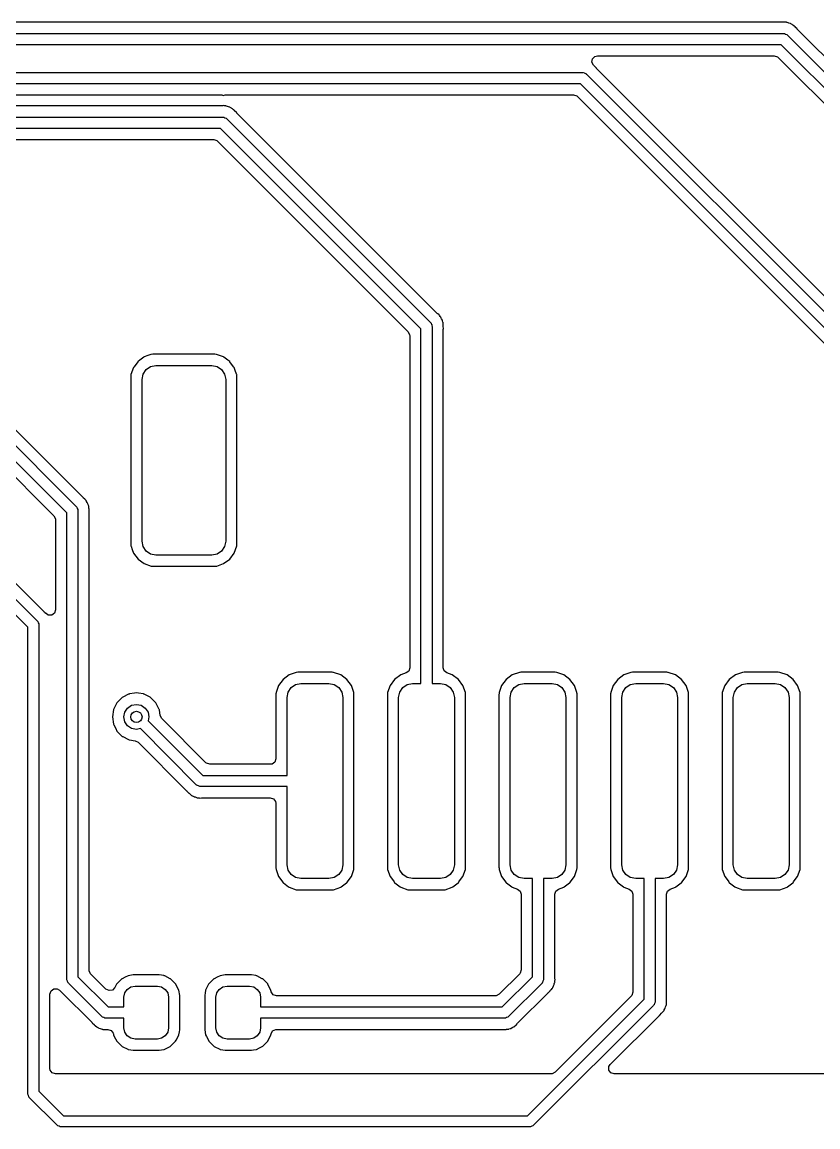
# Model space of a CAD drawing. Extents: x 97 to 313, y -173 to 213.
# Drawn here: x 216.05 to 230.32, y -152.45 to -132.65 of the extents above; entities that cross this region are included whole.
import ezdxf

# ---------------------------------------------------------------- set-up
doc = ezdxf.new("R2010")
doc.units = 0
doc.layers.add('BLACK', color=7, linetype='CONTINUOUS')

msp = doc.modelspace()

# ---------------------------------------------------------------- linework, layer by layer
at = {"layer": 'BLACK', "linetype": 'CONTINUOUS'}
for p, q in [((229.673, -132.649), (193.554, -132.649)), ((229.686, -132.649), (229.673, -132.649)), ((229.715, -132.645), (229.686, -132.649)), ((229.724, -132.647), (229.715, -132.645)), ((229.747, -132.649), (229.724, -132.647)), ((229.724, -132.647), (229.724, -132.647)), ((229.724, -132.647), (229.724, -132.647)), ((229.753, -132.649), (229.747, -132.649)), ((229.759, -132.65), (229.753, -132.649)), ((229.766, -132.653), (229.759, -132.65)), ((229.784, -132.66), (229.766, -132.653)), ((229.766, -132.653), (229.766, -132.653)), ((229.798, -132.664), (229.784, -132.66)), ((229.824, -132.671), (229.798, -132.664)), ((229.831, -132.676), (229.824, -132.671)), ((229.833, -132.677), (229.831, -132.676)), ((229.831, -132.676), (229.831, -132.676)), ((229.853, -132.687), (229.833, -132.677)), ((229.863, -132.692), (229.853, -132.687)), ((229.87, -132.698), (229.863, -132.692)), ((193.5, -132.85), (229.7, -132.85)), ((229.7, -132.85), (229.708, -132.852)), ((229.708, -132.852), (229.716, -132.851)), ((229.716, -132.851), (229.737, -132.862)), ((229.737, -132.862), (229.759, -132.869)), ((229.759, -132.869), (229.764, -132.876)), ((229.764, -132.876), (229.771, -132.879)), ((229.771, -132.879), (233.371, -136.479)), ((229.885, -132.712), (229.87, -132.698)), ((229.889, -132.715), (229.885, -132.712)), ((229.893, -132.718), (229.889, -132.715)), ((229.907, -132.732), (229.893, -132.718)), ((229.909, -132.734), (229.907, -132.732)), ((229.945, -132.768), (229.909, -132.734)), ((229.948, -132.772), (229.945, -132.768)), ((229.95, -132.775), (229.948, -132.772)), ((233.493, -136.318), (229.95, -132.775)), ((229.659, -133.05), (193.541, -133.05)), ((233.2, -136.591), (229.659, -133.05)), ((226.276, -133.305), (226.32, -133.261)), ((226.32, -133.261), (226.364, -133.25)), ((226.364, -133.25), (229.535, -133.25)), ((229.535, -133.25), (229.593, -133.269)), ((229.593, -133.269), (229.605, -133.279)), ((229.605, -133.279), (232.971, -136.645)), ((226.267, -133.365), (226.276, -133.305)), ((226.294, -133.42), (226.267, -133.365)), ((226.307, -133.432), (226.294, -133.42)), ((226.309, -133.434), (226.307, -133.432)), ((226.345, -133.468), (226.309, -133.434)), ((226.348, -133.472), (226.345, -133.468)), ((226.35, -133.475), (226.348, -133.472)), ((231.493, -138.618), (226.35, -133.475)), ((194.4, -133.55), (226.1, -133.55)), ((226.1, -133.55), (226.108, -133.552)), ((226.108, -133.552), (226.116, -133.551)), ((226.116, -133.551), (226.137, -133.562)), ((226.137, -133.562), (226.159, -133.569)), ((226.159, -133.569), (226.164, -133.576)), ((226.164, -133.576), (226.171, -133.579)), ((226.171, -133.579), (231.371, -138.779)), ((226.059, -133.75), (194.441, -133.75)), ((231.2, -138.891), (226.059, -133.75)), ((196.091, -133.951), (219.63, -133.951)), ((219.63, -133.951), (219.654, -133.958)), ((219.654, -133.958), (219.655, -133.958)), ((219.655, -133.958), (219.693, -133.951)), ((219.693, -133.951), (225.935, -133.951)), ((225.935, -133.951), (225.993, -133.969)), ((225.993, -133.969), (226.005, -133.979)), ((226.005, -133.979), (230.971, -138.945)), ((219.623, -134.149), (196.092, -134.149)), ((219.636, -134.149), (219.623, -134.149)), ((219.643, -134.148), (219.636, -134.149)), ((219.661, -134.14), (219.643, -134.148)), ((219.67, -134.146), (219.661, -134.14)), ((219.674, -134.147), (219.67, -134.146)), ((219.697, -134.149), (219.674, -134.147)), ((219.703, -134.149), (219.697, -134.149)), ((219.709, -134.15), (219.703, -134.149)), ((219.716, -134.153), (219.709, -134.15)), ((219.734, -134.16), (219.716, -134.153)), ((219.716, -134.153), (219.716, -134.153)), ((219.748, -134.164), (219.734, -134.16)), ((219.774, -134.171), (219.748, -134.164)), ((219.781, -134.176), (219.774, -134.171)), ((219.783, -134.177), (219.781, -134.176)), ((219.781, -134.176), (219.781, -134.176)), ((219.803, -134.187), (219.783, -134.177)), ((219.813, -134.192), (219.803, -134.187)), ((219.82, -134.198), (219.813, -134.192)), ((219.835, -134.212), (219.82, -134.198)), ((219.839, -134.215), (219.835, -134.212)), ((219.843, -134.218), (219.839, -134.215)), ((219.857, -134.232), (219.843, -134.218)), ((219.859, -134.234), (219.857, -134.232)), ((219.895, -134.268), (219.859, -134.234)), ((219.898, -134.272), (219.895, -134.268)), ((219.9, -134.275), (219.898, -134.272)), ((223.493, -137.868), (219.9, -134.275)), ((195.949, -134.35), (219.65, -134.35)), ((219.65, -134.35), (219.658, -134.352)), ((219.658, -134.352), (219.666, -134.351)), ((219.666, -134.351), (219.687, -134.362)), ((219.687, -134.362), (219.709, -134.369)), ((219.709, -134.369), (219.714, -134.376)), ((219.714, -134.376), (219.721, -134.379)), ((219.721, -134.379), (223.371, -138.029)), ((219.609, -134.55), (195.949, -134.55)), ((223.2, -138.141), (219.609, -134.55)), ((196.092, -134.75), (219.485, -134.75)), ((219.485, -134.75), (219.543, -134.769)), ((219.543, -134.769), (219.555, -134.779)), ((219.555, -134.779), (222.971, -138.195)), ((217.143, -141.168), (211.2, -135.225)), ((211.021, -135.329), (217.021, -141.329)), ((216.85, -141.441), (210.909, -135.5)), ((210.855, -135.729), (216.621, -141.495)), ((223.371, -138.029), (223.374, -138.036)), ((223.374, -138.036), (223.381, -138.041)), ((223.503, -137.877), (223.493, -137.868)), ((223.526, -137.895), (223.503, -137.877)), ((223.531, -137.902), (223.526, -137.895)), ((223.531, -137.903), (223.531, -137.902)), ((223.546, -137.921), (223.531, -137.903)), ((223.55, -137.925), (223.546, -137.921)), ((223.554, -137.93), (223.55, -137.925)), ((223.557, -137.936), (223.554, -137.93)), ((223.565, -137.954), (223.557, -137.936)), ((223.571, -137.967), (223.565, -137.954)), ((223.585, -137.99), (223.571, -137.967)), ((223.587, -138.001), (223.585, -137.99)), ((223.594, -138.022), (223.587, -138.001)), ((223.595, -138.024), (223.594, -138.022)), ((223.598, -138.033), (223.595, -138.024)), ((223.595, -138.024), (223.595, -138.024)), ((223.599, -138.042), (223.598, -138.033)), ((222.971, -138.195), (222.998, -138.25)), ((223.2, -144.5), (223.2, -138.141)), ((223.381, -138.041), (223.388, -138.063)), ((223.388, -138.063), (223.399, -138.084)), ((223.399, -138.084), (223.398, -138.092)), ((223.398, -138.092), (223.4, -138.1)), ((223.4, -138.1), (223.4, -144.5)), ((223.599, -138.062), (223.599, -138.042)), ((223.599, -138.042), (223.599, -138.042)), ((223.6, -138.068), (223.599, -138.062)), ((223.6, -138.072), (223.6, -138.068)), ((223.6, -138.092), (223.6, -138.072)), ((223.601, -138.095), (223.6, -138.092)), ((223.6, -138.154), (223.601, -138.149)), ((223.6, -144.22), (223.6, -138.154)), ((223.602, -138.145), (223.601, -138.095)), ((223.601, -138.149), (223.602, -138.145)), ((222.998, -138.25), (222.999, -138.265)), ((222.999, -138.265), (222.999, -144.22)), ((218.306, -138.623), (218.237, -138.647)), ((218.359, -138.604), (218.306, -138.623)), ((218.365, -138.602), (218.359, -138.604)), ((218.359, -138.604), (218.359, -138.604)), ((218.396, -138.6), (218.365, -138.602)), ((218.95, -138.6), (218.396, -138.6)), ((219.504, -138.6), (218.95, -138.6)), ((219.506, -138.6), (219.504, -138.6)), ((219.529, -138.602), (219.506, -138.6)), ((219.506, -138.6), (219.506, -138.6)), ((219.535, -138.602), (219.529, -138.602)), ((219.529, -138.602), (219.529, -138.602)), ((219.663, -138.647), (219.535, -138.602)), ((218.058, -138.822), (218.047, -138.837)), ((218.123, -138.734), (218.058, -138.822)), ((218.128, -138.728), (218.123, -138.734)), ((218.16, -138.704), (218.128, -138.728)), ((218.231, -138.652), (218.16, -138.704)), ((218.237, -138.647), (218.231, -138.652)), ((218.231, -138.652), (218.231, -138.652)), ((218.273, -138.873), (218.354, -138.819)), ((218.354, -138.819), (218.45, -138.8)), ((218.45, -138.8), (219.45, -138.8)), ((219.45, -138.8), (219.546, -138.819)), ((219.546, -138.819), (219.627, -138.873)), ((219.669, -138.652), (219.663, -138.647)), ((219.74, -138.704), (219.669, -138.652)), ((219.669, -138.652), (219.669, -138.652)), ((219.772, -138.728), (219.74, -138.704)), ((219.777, -138.734), (219.772, -138.728)), ((219.842, -138.822), (219.777, -138.734)), ((219.853, -138.837), (219.842, -138.822)), ((218, -138.994), (217.999, -138.996)), ((217.999, -138.996), (218, -142.004)), ((218.002, -138.971), (218, -138.994)), ((218.047, -138.837), (218.002, -138.965)), ((218.002, -138.965), (218.002, -138.971)), ((218.002, -138.971), (218.002, -138.971)), ((218.2, -139.05), (218.219, -138.954)), ((218.219, -138.954), (218.273, -138.873)), ((219.627, -138.873), (219.681, -138.954)), ((219.681, -138.954), (219.7, -139.05)), ((219.871, -138.889), (219.853, -138.837)), ((219.896, -138.959), (219.871, -138.889)), ((219.898, -138.965), (219.896, -138.959)), ((219.896, -138.959), (219.896, -138.959)), ((219.9, -138.996), (219.898, -138.965)), ((219.9, -142.004), (219.9, -138.996)), ((212.171, -139.229), (216.321, -143.379)), ((216.443, -143.218), (212.35, -139.125)), ((218.2, -141.95), (218.2, -139.05)), ((219.7, -139.05), (219.7, -141.95)), ((216.15, -143.491), (212.059, -139.4)), ((217.153, -141.177), (217.143, -141.168)), ((217.176, -141.195), (217.153, -141.177)), ((217.181, -141.202), (217.176, -141.195)), ((217.181, -141.203), (217.181, -141.202)), ((217.196, -141.221), (217.181, -141.203)), ((217.021, -141.329), (217.024, -141.336)), ((217.024, -141.336), (217.031, -141.341)), ((217.031, -141.341), (217.038, -141.363)), ((217.038, -141.363), (217.049, -141.384)), ((217.049, -141.384), (217.048, -141.392)), ((217.048, -141.392), (217.05, -141.4)), ((217.05, -141.4), (217.05, -149.759)), ((217.2, -141.225), (217.196, -141.221)), ((217.204, -141.23), (217.2, -141.225)), ((217.207, -141.236), (217.204, -141.23)), ((217.215, -141.254), (217.207, -141.236)), ((217.207, -141.236), (217.207, -141.236)), ((217.221, -141.267), (217.215, -141.254)), ((217.235, -141.29), (217.221, -141.267)), ((217.237, -141.299), (217.235, -141.29)), ((217.237, -141.301), (217.237, -141.299)), ((217.237, -141.299), (217.237, -141.299)), ((217.244, -141.322), (217.237, -141.301)), ((217.248, -141.333), (217.244, -141.322)), ((217.249, -141.342), (217.248, -141.333)), ((217.249, -141.362), (217.249, -141.342)), ((217.25, -141.368), (217.249, -141.362)), ((217.25, -141.372), (217.25, -141.368)), ((217.25, -141.392), (217.25, -141.372)), ((217.251, -141.395), (217.25, -141.392)), ((217.252, -141.445), (217.251, -141.395)), ((216.621, -141.495), (216.648, -141.55)), ((216.648, -141.55), (216.649, -141.565)), ((216.649, -141.565), (216.649, -143.181)), ((216.85, -149.8), (216.85, -141.441)), ((217.25, -141.454), (217.251, -141.449)), ((217.25, -149.635), (217.25, -141.454)), ((217.251, -141.449), (217.252, -141.445)), ((218.219, -142.046), (218.2, -141.95)), ((219.7, -141.95), (219.681, -142.046)), ((218, -142.004), (218.002, -142.035)), ((218.002, -142.035), (218.004, -142.041)), ((218.004, -142.041), (218.004, -142.041)), ((218.004, -142.041), (218.024, -142.098)), ((218.024, -142.098), (218.047, -142.163)), ((218.047, -142.163), (218.128, -142.272)), ((218.273, -142.127), (218.219, -142.046)), ((218.354, -142.181), (218.273, -142.127)), ((218.45, -142.2), (218.354, -142.181)), ((219.546, -142.181), (219.45, -142.2)), ((219.627, -142.127), (219.546, -142.181)), ((219.681, -142.046), (219.627, -142.127)), ((219.772, -142.272), (219.853, -142.163)), ((219.853, -142.163), (219.898, -142.035)), ((219.898, -142.029), (219.9, -142.006)), ((219.898, -142.035), (219.898, -142.029)), ((219.9, -142.006), (219.9, -142.004)), ((219.9, -142.006), (219.9, -142.006)), ((218.128, -142.272), (218.237, -142.353)), ((218.237, -142.353), (218.365, -142.398)), ((219.45, -142.2), (218.45, -142.2)), ((219.535, -142.398), (219.541, -142.396)), ((219.541, -142.396), (219.598, -142.376)), ((219.541, -142.396), (219.541, -142.396)), ((219.598, -142.376), (219.663, -142.353)), ((219.663, -142.353), (219.772, -142.272)), ((218.365, -142.398), (218.371, -142.398)), ((218.371, -142.398), (218.371, -142.398)), ((218.371, -142.398), (218.394, -142.4)), ((218.394, -142.4), (218.394, -142.4)), ((218.394, -142.4), (218.396, -142.4)), ((218.396, -142.4), (218.95, -142.4)), ((218.95, -142.4), (219.504, -142.4)), ((219.504, -142.4), (219.535, -142.398)), ((216.649, -143.181), (216.631, -143.24)), ((216.321, -143.379), (216.324, -143.386)), ((216.324, -143.386), (216.331, -143.391)), ((216.453, -143.227), (216.443, -143.218)), ((216.476, -143.245), (216.453, -143.227)), ((216.479, -143.249), (216.476, -143.245)), ((216.52, -143.276), (216.479, -143.249)), ((216.581, -143.276), (216.52, -143.276)), ((216.631, -143.24), (216.581, -143.276)), ((216.15, -151.85), (216.15, -143.491)), ((216.331, -143.391), (216.338, -143.413)), ((216.338, -143.413), (216.349, -143.434)), ((216.349, -143.434), (216.348, -143.442)), ((216.348, -143.442), (216.35, -143.45)), ((216.35, -143.45), (216.35, -151.809)), ((220.837, -144.347), (220.728, -144.428)), ((220.965, -144.302), (220.837, -144.347)), ((220.971, -144.302), (220.965, -144.302)), ((220.994, -144.3), (220.971, -144.302)), ((220.971, -144.302), (220.971, -144.302)), ((220.996, -144.299), (220.994, -144.3)), ((220.994, -144.3), (220.994, -144.3)), ((221.604, -144.299), (220.996, -144.299)), ((221.606, -144.3), (221.604, -144.299)), ((221.629, -144.302), (221.606, -144.3)), ((221.606, -144.3), (221.606, -144.3)), ((221.635, -144.302), (221.629, -144.302)), ((221.629, -144.302), (221.629, -144.302)), ((221.763, -144.347), (221.635, -144.302)), ((221.872, -144.428), (221.763, -144.347)), ((222.837, -144.347), (222.728, -144.428)), ((222.933, -144.313), (222.837, -144.347)), ((222.981, -144.278), (222.933, -144.313)), ((222.999, -144.22), (222.981, -144.278)), ((223.618, -144.276), (223.6, -144.22)), ((223.667, -144.313), (223.618, -144.276)), ((223.763, -144.347), (223.667, -144.313)), ((223.872, -144.428), (223.763, -144.347)), ((224.837, -144.347), (224.728, -144.428)), ((224.965, -144.302), (224.837, -144.347)), ((224.971, -144.302), (224.965, -144.302)), ((224.994, -144.3), (224.971, -144.302)), ((224.971, -144.302), (224.971, -144.302)), ((224.996, -144.299), (224.994, -144.3)), ((224.994, -144.3), (224.994, -144.3)), ((225.604, -144.299), (224.996, -144.299)), ((225.606, -144.3), (225.604, -144.299)), ((225.629, -144.302), (225.606, -144.3)), ((225.606, -144.3), (225.606, -144.3)), ((225.635, -144.302), (225.629, -144.302)), ((225.629, -144.302), (225.629, -144.302)), ((225.763, -144.347), (225.635, -144.302)), ((225.872, -144.428), (225.763, -144.347)), ((226.837, -144.347), (226.728, -144.428)), ((226.965, -144.302), (226.837, -144.347)), ((226.971, -144.302), (226.965, -144.302)), ((226.994, -144.3), (226.971, -144.302)), ((226.971, -144.302), (226.971, -144.302)), ((226.996, -144.299), (226.994, -144.3)), ((226.994, -144.3), (226.994, -144.3)), ((227.604, -144.299), (226.996, -144.299)), ((227.606, -144.3), (227.604, -144.299)), ((227.629, -144.302), (227.606, -144.3)), ((227.606, -144.3), (227.606, -144.3)), ((227.635, -144.302), (227.629, -144.302)), ((227.629, -144.302), (227.629, -144.302)), ((227.763, -144.347), (227.635, -144.302)), ((227.872, -144.428), (227.763, -144.347)), ((228.837, -144.347), (228.728, -144.428)), ((228.965, -144.302), (228.837, -144.347)), ((228.971, -144.302), (228.965, -144.302)), ((228.994, -144.3), (228.971, -144.302)), ((228.971, -144.302), (228.971, -144.302)), ((228.996, -144.299), (228.994, -144.3)), ((228.994, -144.3), (228.994, -144.3)), ((229.604, -144.299), (228.996, -144.299)), ((229.606, -144.3), (229.604, -144.299)), ((229.629, -144.302), (229.606, -144.3)), ((229.606, -144.3), (229.606, -144.3)), ((229.635, -144.302), (229.629, -144.302)), ((229.629, -144.302), (229.629, -144.302)), ((229.763, -144.347), (229.635, -144.302)), ((229.872, -144.428), (229.763, -144.347)), ((220.647, -144.537), (220.602, -144.665)), ((220.728, -144.428), (220.647, -144.537)), ((220.819, -144.654), (220.873, -144.573)), ((220.873, -144.573), (220.954, -144.519)), ((220.954, -144.519), (221.05, -144.5)), ((221.05, -144.5), (221.55, -144.5)), ((221.55, -144.5), (221.646, -144.519)), ((221.646, -144.519), (221.727, -144.573)), ((221.727, -144.573), (221.781, -144.654)), ((221.953, -144.537), (221.872, -144.428)), ((221.998, -144.665), (221.953, -144.537)), ((222.647, -144.537), (222.602, -144.665)), ((222.728, -144.428), (222.647, -144.537)), ((222.819, -144.654), (222.873, -144.573)), ((222.873, -144.573), (222.954, -144.519)), ((222.954, -144.519), (223.05, -144.5)), ((223.05, -144.5), (223.2, -144.5)), ((223.4, -144.5), (223.55, -144.5)), ((223.55, -144.5), (223.646, -144.519)), ((223.646, -144.519), (223.727, -144.573)), ((223.727, -144.573), (223.781, -144.654)), ((223.953, -144.537), (223.872, -144.428)), ((223.998, -144.665), (223.953, -144.537)), ((224.647, -144.537), (224.602, -144.665)), ((224.728, -144.428), (224.647, -144.537)), ((224.819, -144.654), (224.873, -144.573)), ((224.873, -144.573), (224.954, -144.519)), ((224.954, -144.519), (225.05, -144.5)), ((225.05, -144.5), (225.55, -144.5)), ((225.55, -144.5), (225.646, -144.519)), ((225.646, -144.519), (225.727, -144.573)), ((225.727, -144.573), (225.781, -144.654)), ((225.953, -144.537), (225.872, -144.428)), ((225.998, -144.665), (225.953, -144.537)), ((226.647, -144.537), (226.602, -144.665)), ((226.728, -144.428), (226.647, -144.537)), ((226.819, -144.654), (226.873, -144.573)), ((226.873, -144.573), (226.954, -144.519)), ((226.954, -144.519), (227.05, -144.5)), ((227.05, -144.5), (227.55, -144.5)), ((227.55, -144.5), (227.646, -144.519)), ((227.646, -144.519), (227.727, -144.573)), ((227.727, -144.573), (227.781, -144.654)), ((227.953, -144.537), (227.872, -144.428)), ((227.998, -144.665), (227.953, -144.537)), ((228.647, -144.537), (228.602, -144.665)), ((228.728, -144.428), (228.647, -144.537)), ((228.819, -144.654), (228.873, -144.573)), ((228.873, -144.573), (228.954, -144.519)), ((228.954, -144.519), (229.05, -144.5)), ((229.05, -144.5), (229.55, -144.5)), ((229.55, -144.5), (229.646, -144.519)), ((229.646, -144.519), (229.727, -144.573)), ((229.727, -144.573), (229.781, -144.654)), ((229.953, -144.537), (229.872, -144.428)), ((229.998, -144.665), (229.953, -144.537)), ((217.847, -144.751), (217.751, -144.847)), ((217.854, -144.748), (217.847, -144.751)), ((217.96, -144.694), (217.854, -144.748)), ((217.854, -144.748), (217.854, -144.748)), ((217.967, -144.69), (217.96, -144.694)), ((217.96, -144.694), (217.96, -144.694)), ((217.975, -144.689), (217.967, -144.69)), ((218.063, -144.675), (217.975, -144.689)), ((217.975, -144.689), (217.975, -144.689)), ((218.1, -144.669), (218.063, -144.675)), ((218.137, -144.675), (218.1, -144.669)), ((218.225, -144.689), (218.137, -144.675)), ((218.233, -144.69), (218.225, -144.689)), ((218.225, -144.689), (218.225, -144.689)), ((218.24, -144.694), (218.233, -144.69)), ((218.346, -144.748), (218.24, -144.694)), ((218.24, -144.694), (218.24, -144.694)), ((218.353, -144.751), (218.346, -144.748)), ((218.346, -144.748), (218.346, -144.748)), ((218.449, -144.847), (218.353, -144.751)), ((220.6, -144.689), (220.599, -144.696)), ((220.599, -144.696), (220.599, -145.85)), ((220.602, -144.671), (220.6, -144.689)), ((220.602, -144.665), (220.602, -144.671)), ((220.602, -144.671), (220.602, -144.671)), ((220.8, -144.75), (220.819, -144.654)), ((220.8, -146.15), (220.8, -144.75)), ((221.781, -144.654), (221.8, -144.75)), ((221.8, -144.75), (221.8, -147.75)), ((221.998, -144.671), (221.998, -144.665)), ((222, -144.689), (221.998, -144.671)), ((221.998, -144.671), (221.998, -144.671)), ((222, -144.696), (222, -144.689)), ((222, -147.804), (222, -144.696)), ((222.6, -144.689), (222.599, -144.696)), ((222.599, -144.696), (222.599, -147.804)), ((222.602, -144.671), (222.6, -144.689)), ((222.602, -144.665), (222.602, -144.671)), ((222.602, -144.671), (222.602, -144.671)), ((222.8, -144.75), (222.819, -144.654)), ((222.8, -147.75), (222.8, -144.75)), ((223.781, -144.654), (223.8, -144.75)), ((223.8, -144.75), (223.8, -147.75)), ((223.998, -144.671), (223.998, -144.665)), ((224, -144.689), (223.998, -144.671)), ((223.998, -144.671), (223.998, -144.671)), ((224, -144.696), (224, -144.689)), ((224, -147.804), (224, -144.696)), ((224.6, -144.689), (224.599, -144.696)), ((224.599, -144.696), (224.599, -147.804)), ((224.602, -144.671), (224.6, -144.689)), ((224.602, -144.665), (224.602, -144.671)), ((224.602, -144.671), (224.602, -144.671)), ((224.8, -144.75), (224.819, -144.654)), ((224.8, -147.75), (224.8, -144.75)), ((225.781, -144.654), (225.8, -144.75)), ((225.8, -144.75), (225.8, -147.75)), ((225.998, -144.671), (225.998, -144.665)), ((226, -144.689), (225.998, -144.671)), ((225.998, -144.671), (225.998, -144.671)), ((226, -144.696), (226, -144.689)), ((226, -147.804), (226, -144.696)), ((226.6, -144.689), (226.599, -144.696)), ((226.599, -144.696), (226.599, -147.804)), ((226.602, -144.671), (226.6, -144.689)), ((226.602, -144.665), (226.602, -144.671)), ((226.602, -144.671), (226.602, -144.671)), ((226.8, -144.75), (226.819, -144.654)), ((226.8, -147.75), (226.8, -144.75)), ((227.781, -144.654), (227.8, -144.75)), ((227.8, -144.75), (227.8, -147.75)), ((227.998, -144.671), (227.998, -144.665)), ((228, -144.689), (227.998, -144.671)), ((227.998, -144.671), (227.998, -144.671)), ((228, -144.696), (228, -144.689)), ((228, -147.804), (228, -144.696)), ((228.6, -144.689), (228.599, -144.696)), ((228.599, -144.696), (228.599, -147.804)), ((228.602, -144.671), (228.6, -144.689)), ((228.602, -144.665), (228.602, -144.671)), ((228.602, -144.671), (228.602, -144.671)), ((228.8, -144.75), (228.819, -144.654)), ((228.8, -147.75), (228.8, -144.75)), ((229.781, -144.654), (229.8, -144.75)), ((229.8, -144.75), (229.8, -147.75)), ((229.998, -144.671), (229.998, -144.665)), ((230, -144.689), (229.998, -144.671)), ((229.998, -144.671), (229.998, -144.671)), ((230, -144.696), (230, -144.689)), ((230, -147.804), (230, -144.696)), ((217.69, -144.967), (217.669, -145.1)), ((217.751, -144.847), (217.69, -144.967)), ((217.892, -145.014), (217.941, -144.941)), ((217.941, -144.941), (218.014, -144.892)), ((218.014, -144.892), (218.1, -144.875)), ((218.1, -144.875), (218.186, -144.892)), ((218.186, -144.892), (218.259, -144.941)), ((218.259, -144.941), (218.308, -145.014)), ((218.51, -144.967), (218.449, -144.847)), ((218.511, -144.975), (218.51, -144.967)), ((217.669, -145.1), (217.69, -145.233)), ((217.875, -145.1), (217.892, -145.014)), ((217.892, -145.186), (217.875, -145.1)), ((218.308, -145.014), (218.325, -145.1)), ((218.325, -145.1), (218.311, -145.17)), ((218.311, -145.17), (219.291, -146.15)), ((218.527, -145.075), (218.511, -144.975)), ((218.511, -144.975), (218.511, -144.975)), ((218.555, -145.13), (218.527, -145.075)), ((219.345, -145.921), (218.555, -145.13)), ((217.69, -145.233), (217.694, -145.24)), ((217.694, -145.24), (217.694, -145.24)), ((217.694, -145.24), (217.728, -145.307)), ((217.728, -145.307), (217.751, -145.353)), ((217.751, -145.353), (217.847, -145.449)), ((217.941, -145.259), (217.892, -145.186)), ((218.014, -145.308), (217.941, -145.259)), ((218.1, -145.325), (218.014, -145.308)), ((218.17, -145.311), (218.1, -145.325)), ((219.179, -146.321), (218.17, -145.311)), ((217.847, -145.449), (217.854, -145.452)), ((217.854, -145.452), (217.854, -145.452)), ((217.854, -145.452), (217.96, -145.506)), ((217.96, -145.506), (217.967, -145.51)), ((217.967, -145.51), (217.975, -145.511)), ((217.975, -145.511), (217.975, -145.511)), ((217.975, -145.511), (218.075, -145.527)), ((218.075, -145.527), (218.13, -145.555)), ((218.13, -145.555), (219, -146.425)), ((219.357, -145.931), (219.345, -145.921)), ((219.415, -145.95), (219.357, -145.931)), ((220.5, -145.95), (219.415, -145.95)), ((220.531, -145.945), (220.5, -145.95)), ((220.581, -145.909), (220.531, -145.945)), ((220.599, -145.85), (220.581, -145.909)), ((219.291, -146.15), (220.8, -146.15)), ((219.186, -146.324), (219.179, -146.321)), ((219.191, -146.331), (219.186, -146.324)), ((219.213, -146.338), (219.191, -146.331)), ((219.234, -146.349), (219.213, -146.338)), ((219.242, -146.348), (219.234, -146.349)), ((219.25, -146.35), (219.242, -146.348)), ((220.8, -146.35), (219.25, -146.35)), ((220.8, -147.75), (220.8, -146.35)), ((219, -146.425), (219.002, -146.428)), ((219.002, -146.428), (219.005, -146.432)), ((219.005, -146.432), (219.011, -146.438)), ((219.011, -146.438), (219.041, -146.466)), ((219.041, -146.466), (219.043, -146.468)), ((219.043, -146.468), (219.057, -146.482)), ((219.057, -146.482), (219.061, -146.485)), ((219.061, -146.485), (219.065, -146.488)), ((219.065, -146.488), (219.087, -146.508)), ((219.087, -146.508), (219.095, -146.512)), ((219.095, -146.512), (219.095, -146.512)), ((219.095, -146.512), (219.097, -146.513)), ((219.097, -146.513), (219.117, -146.523)), ((219.117, -146.523), (219.119, -146.524)), ((219.119, -146.524), (219.119, -146.524)), ((219.119, -146.524), (219.126, -146.529)), ((219.126, -146.529), (219.135, -146.532)), ((219.135, -146.532), (219.135, -146.532)), ((219.135, -146.532), (219.152, -146.536)), ((219.152, -146.536), (219.166, -146.54)), ((219.166, -146.54), (219.191, -146.55)), ((219.191, -146.55), (219.197, -146.55)), ((219.197, -146.55), (219.203, -146.55)), ((219.203, -146.55), (219.226, -146.553)), ((219.226, -146.553), (219.235, -146.555)), ((219.235, -146.555), (219.264, -146.551)), ((219.264, -146.551), (219.277, -146.55)), ((219.277, -146.55), (220.5, -146.55)), ((220.5, -146.55), (220.559, -146.569)), ((220.559, -146.569), (220.595, -146.619)), ((220.595, -146.619), (220.599, -146.649)), ((220.599, -146.649), (220.599, -147.804)), ((220.599, -147.804), (220.6, -147.806)), ((220.6, -147.806), (220.6, -147.806)), ((220.6, -147.806), (220.6, -147.808)), ((220.6, -147.808), (220.602, -147.835)), ((220.602, -147.835), (220.647, -147.963)), ((220.819, -147.846), (220.8, -147.75)), ((220.873, -147.927), (220.819, -147.846)), ((220.954, -147.981), (220.873, -147.927)), ((221.727, -147.927), (221.646, -147.981)), ((221.781, -147.846), (221.727, -147.927)), ((221.8, -147.75), (221.781, -147.846)), ((221.953, -147.963), (221.998, -147.835)), ((221.998, -147.835), (222, -147.808)), ((222, -147.806), (222, -147.804)), ((222, -147.808), (222, -147.806)), ((222, -147.806), (222, -147.806)), ((222.599, -147.804), (222.6, -147.806)), ((222.6, -147.806), (222.6, -147.806)), ((222.6, -147.806), (222.6, -147.808)), ((222.6, -147.808), (222.602, -147.835)), ((222.602, -147.835), (222.647, -147.963)), ((222.819, -147.846), (222.8, -147.75)), ((222.873, -147.927), (222.819, -147.846)), ((222.954, -147.981), (222.873, -147.927)), ((223.727, -147.927), (223.646, -147.981)), ((223.781, -147.846), (223.727, -147.927)), ((223.8, -147.75), (223.781, -147.846)), ((223.953, -147.963), (223.998, -147.835)), ((223.998, -147.835), (224, -147.808)), ((224, -147.806), (224, -147.804)), ((224, -147.808), (224, -147.806)), ((224, -147.806), (224, -147.806)), ((224.599, -147.804), (224.6, -147.806)), ((224.6, -147.806), (224.6, -147.806)), ((224.6, -147.806), (224.6, -147.808)), ((224.6, -147.808), (224.602, -147.835)), ((224.602, -147.835), (224.647, -147.963)), ((224.819, -147.846), (224.8, -147.75)), ((224.873, -147.927), (224.819, -147.846)), ((224.954, -147.981), (224.873, -147.927)), ((225.727, -147.927), (225.646, -147.981)), ((225.781, -147.846), (225.727, -147.927)), ((225.8, -147.75), (225.781, -147.846)), ((225.953, -147.963), (225.998, -147.835)), ((225.998, -147.835), (226, -147.808)), ((226, -147.806), (226, -147.804)), ((226, -147.808), (226, -147.806)), ((226, -147.806), (226, -147.806)), ((226.599, -147.804), (226.6, -147.806)), ((226.6, -147.806), (226.6, -147.806)), ((226.6, -147.806), (226.6, -147.808)), ((226.6, -147.808), (226.602, -147.835)), ((226.602, -147.835), (226.647, -147.963)), ((226.819, -147.846), (226.8, -147.75)), ((226.873, -147.927), (226.819, -147.846)), ((226.954, -147.981), (226.873, -147.927)), ((227.727, -147.927), (227.646, -147.981)), ((227.781, -147.846), (227.727, -147.927)), ((227.8, -147.75), (227.781, -147.846)), ((227.953, -147.963), (227.998, -147.835)), ((227.998, -147.835), (228, -147.808)), ((228, -147.806), (228, -147.804)), ((228, -147.808), (228, -147.806)), ((228, -147.806), (228, -147.806)), ((228.599, -147.804), (228.6, -147.806)), ((228.6, -147.806), (228.6, -147.808)), ((228.6, -147.806), (228.6, -147.806)), ((228.6, -147.808), (228.602, -147.835)), ((228.602, -147.835), (228.647, -147.963)), ((228.819, -147.846), (228.8, -147.75)), ((228.873, -147.927), (228.819, -147.846)), ((228.954, -147.981), (228.873, -147.927)), ((229.727, -147.927), (229.646, -147.981)), ((229.781, -147.846), (229.727, -147.927)), ((229.8, -147.75), (229.781, -147.846)), ((229.953, -147.963), (229.998, -147.835)), ((229.998, -147.835), (230, -147.808)), ((230, -147.806), (230, -147.804)), ((230, -147.808), (230, -147.806)), ((230, -147.806), (230, -147.806)), ((220.647, -147.963), (220.652, -147.969)), ((220.652, -147.969), (220.652, -147.969)), ((220.652, -147.969), (220.718, -148.058)), ((220.718, -148.058), (220.728, -148.072)), ((220.728, -148.072), (220.734, -148.077)), ((220.734, -148.077), (220.829, -148.147)), ((221.05, -148), (220.954, -147.981)), ((221.55, -148), (221.05, -148)), ((221.646, -147.981), (221.55, -148)), ((221.771, -148.147), (221.866, -148.077)), ((221.866, -148.077), (221.872, -148.072)), ((221.872, -148.072), (221.882, -148.058)), ((221.882, -148.058), (221.948, -147.969)), ((221.948, -147.969), (221.953, -147.963)), ((221.948, -147.969), (221.948, -147.969)), ((222.647, -147.963), (222.652, -147.969)), ((222.652, -147.969), (222.652, -147.969)), ((222.652, -147.969), (222.718, -148.058)), ((222.718, -148.058), (222.728, -148.072)), ((222.728, -148.072), (222.734, -148.077)), ((222.734, -148.077), (222.829, -148.147)), ((223.05, -148), (222.954, -147.981)), ((223.55, -148), (223.05, -148)), ((223.646, -147.981), (223.55, -148)), ((223.771, -148.147), (223.866, -148.077)), ((223.866, -148.077), (223.872, -148.072)), ((223.872, -148.072), (223.882, -148.058)), ((223.882, -148.058), (223.948, -147.969)), ((223.948, -147.969), (223.953, -147.963)), ((223.948, -147.969), (223.948, -147.969)), ((224.647, -147.963), (224.652, -147.969)), ((224.652, -147.969), (224.652, -147.969)), ((224.652, -147.969), (224.718, -148.058)), ((224.718, -148.058), (224.728, -148.072)), ((224.728, -148.072), (224.734, -148.077)), ((224.734, -148.077), (224.829, -148.147)), ((225.05, -148), (224.954, -147.981)), ((225.2, -148), (225.05, -148)), ((225.2, -149.759), (225.2, -148)), ((225.55, -148), (225.4, -148)), ((225.4, -148), (225.4, -149.8)), ((225.646, -147.981), (225.55, -148)), ((225.771, -148.147), (225.866, -148.077)), ((225.866, -148.077), (225.872, -148.072)), ((225.872, -148.072), (225.882, -148.058)), ((225.882, -148.058), (225.948, -147.969)), ((225.948, -147.969), (225.953, -147.963)), ((225.948, -147.969), (225.948, -147.969)), ((226.647, -147.963), (226.652, -147.969)), ((226.652, -147.969), (226.652, -147.969)), ((226.652, -147.969), (226.718, -148.058)), ((226.718, -148.058), (226.728, -148.072)), ((226.728, -148.072), (226.734, -148.077)), ((226.734, -148.077), (226.829, -148.147)), ((227.05, -148), (226.954, -147.981)), ((227.2, -148), (227.05, -148)), ((227.2, -150.159), (227.2, -148)), ((227.55, -148), (227.4, -148)), ((227.4, -148), (227.4, -150.2)), ((227.646, -147.981), (227.55, -148)), ((227.771, -148.147), (227.866, -148.077)), ((227.866, -148.077), (227.872, -148.072)), ((227.872, -148.072), (227.882, -148.058)), ((227.882, -148.058), (227.948, -147.969)), ((227.948, -147.969), (227.953, -147.963)), ((227.948, -147.969), (227.948, -147.969)), ((228.647, -147.963), (228.652, -147.969)), ((228.652, -147.969), (228.652, -147.969)), ((228.652, -147.969), (228.718, -148.058)), ((228.718, -148.058), (228.728, -148.072)), ((228.728, -148.072), (228.734, -148.077)), ((228.734, -148.077), (228.829, -148.147)), ((229.05, -148), (228.954, -147.981)), ((229.55, -148), (229.05, -148)), ((229.646, -147.981), (229.55, -148)), ((229.771, -148.147), (229.866, -148.077)), ((229.866, -148.077), (229.872, -148.072)), ((229.872, -148.072), (229.882, -148.058)), ((229.882, -148.058), (229.948, -147.969)), ((229.948, -147.969), (229.953, -147.963)), ((229.948, -147.969), (229.948, -147.969)), ((220.829, -148.147), (220.837, -148.153)), ((220.837, -148.153), (220.965, -148.198)), ((220.965, -148.198), (220.971, -148.198)), ((220.971, -148.198), (220.971, -148.198)), ((220.971, -148.198), (220.994, -148.2)), ((220.994, -148.2), (220.994, -148.2)), ((220.994, -148.2), (220.996, -148.201)), ((220.996, -148.201), (221.604, -148.201)), ((221.604, -148.201), (221.606, -148.2)), ((221.606, -148.2), (221.629, -148.198)), ((221.606, -148.2), (221.606, -148.2)), ((221.629, -148.198), (221.629, -148.198)), ((221.629, -148.198), (221.635, -148.198)), ((221.635, -148.198), (221.763, -148.153)), ((221.763, -148.153), (221.771, -148.147)), ((222.829, -148.147), (222.837, -148.153)), ((222.837, -148.153), (222.965, -148.198)), ((222.965, -148.198), (222.971, -148.198)), ((222.971, -148.198), (222.971, -148.198)), ((222.971, -148.198), (222.994, -148.2)), ((222.994, -148.2), (222.994, -148.2)), ((222.994, -148.2), (222.996, -148.201)), ((222.996, -148.201), (223.604, -148.201)), ((223.604, -148.201), (223.606, -148.2)), ((223.606, -148.2), (223.629, -148.198)), ((223.606, -148.2), (223.606, -148.2)), ((223.629, -148.198), (223.629, -148.198)), ((223.629, -148.198), (223.635, -148.198)), ((223.635, -148.198), (223.763, -148.153)), ((223.763, -148.153), (223.771, -148.147)), ((224.829, -148.147), (224.837, -148.153)), ((224.837, -148.153), (224.933, -148.187)), ((224.933, -148.187), (224.982, -148.224)), ((224.982, -148.224), (224.999, -148.28)), ((224.999, -148.28), (224.999, -149.635)), ((225.6, -148.28), (225.619, -148.222)), ((225.6, -149.773), (225.6, -148.28)), ((225.619, -148.222), (225.667, -148.187)), ((225.667, -148.187), (225.763, -148.153)), ((225.763, -148.153), (225.771, -148.147)), ((226.829, -148.147), (226.837, -148.153)), ((226.837, -148.153), (226.933, -148.187)), ((226.933, -148.187), (226.982, -148.224)), ((226.982, -148.224), (226.999, -148.28)), ((226.999, -148.28), (226.999, -150.035)), ((227.6, -148.28), (227.619, -148.222)), ((227.6, -150.173), (227.6, -148.28)), ((227.619, -148.222), (227.667, -148.187)), ((227.667, -148.187), (227.763, -148.153)), ((227.763, -148.153), (227.771, -148.147)), ((228.829, -148.147), (228.837, -148.153)), ((228.837, -148.153), (228.965, -148.198)), ((228.965, -148.198), (228.971, -148.198)), ((228.971, -148.198), (228.971, -148.198)), ((228.971, -148.198), (228.994, -148.2)), ((228.994, -148.2), (228.994, -148.2)), ((228.994, -148.2), (228.996, -148.201)), ((228.996, -148.201), (229.604, -148.201)), ((229.604, -148.201), (229.606, -148.2)), ((229.606, -148.2), (229.629, -148.198)), ((229.606, -148.2), (229.606, -148.2)), ((229.629, -148.198), (229.629, -148.198)), ((229.629, -148.198), (229.635, -148.198)), ((229.635, -148.198), (229.763, -148.153)), ((229.763, -148.153), (229.771, -148.147)), ((217.252, -149.65), (217.25, -149.635)), ((217.279, -149.705), (217.252, -149.65)), ((217.554, -149.979), (217.279, -149.705)), ((218.04, -149.725), (218.012, -149.729)), ((218.043, -149.725), (218.04, -149.725)), ((218.04, -149.725), (218.04, -149.725)), ((218.275, -149.725), (218.043, -149.725)), ((218.507, -149.725), (218.275, -149.725)), ((218.51, -149.725), (218.507, -149.725)), ((218.593, -149.738), (218.51, -149.725)), ((218.51, -149.725), (218.51, -149.725)), ((219.69, -149.725), (219.662, -149.729)), ((219.693, -149.725), (219.69, -149.725)), ((219.69, -149.725), (219.69, -149.725)), ((219.925, -149.725), (219.693, -149.725)), ((220.157, -149.725), (219.925, -149.725)), ((220.16, -149.725), (220.157, -149.725)), ((220.243, -149.738), (220.16, -149.725)), ((220.16, -149.725), (220.16, -149.725)), ((224.971, -149.705), (224.605, -150.071)), ((224.981, -149.693), (224.971, -149.705)), ((224.999, -149.635), (224.981, -149.693)), ((216.852, -149.808), (216.85, -149.8)), ((216.851, -149.816), (216.852, -149.808)), ((216.862, -149.837), (216.851, -149.816)), ((216.869, -149.859), (216.862, -149.837)), ((216.876, -149.864), (216.869, -149.859)), ((216.879, -149.871), (216.876, -149.864)), ((217.479, -150.471), (216.879, -149.871)), ((217.05, -149.759), (217.591, -150.3)), ((217.733, -149.913), (217.713, -149.954)), ((217.743, -149.894), (217.733, -149.913)), ((217.747, -149.887), (217.743, -149.894)), ((217.743, -149.894), (217.743, -149.894)), ((217.837, -149.797), (217.747, -149.887)), ((217.844, -149.793), (217.837, -149.797)), ((217.899, -149.765), (217.844, -149.793)), ((217.844, -149.793), (217.844, -149.793)), ((217.95, -149.739), (217.899, -149.765)), ((218.012, -149.729), (217.95, -149.739)), ((218.6, -149.739), (218.593, -149.738)), ((218.593, -149.738), (218.593, -149.738)), ((218.607, -149.743), (218.6, -149.739)), ((218.706, -149.793), (218.607, -149.743)), ((218.607, -149.743), (218.607, -149.743)), ((218.713, -149.797), (218.706, -149.793)), ((218.706, -149.793), (218.706, -149.793)), ((218.803, -149.887), (218.713, -149.797)), ((218.807, -149.894), (218.803, -149.887)), ((218.826, -149.931), (218.807, -149.894)), ((218.807, -149.894), (218.807, -149.894)), ((219.393, -149.894), (219.352, -149.975)), ((219.397, -149.887), (219.393, -149.894)), ((219.393, -149.894), (219.393, -149.894)), ((219.487, -149.797), (219.397, -149.887)), ((219.494, -149.793), (219.487, -149.797)), ((219.549, -149.765), (219.494, -149.793)), ((219.494, -149.793), (219.494, -149.793)), ((219.6, -149.739), (219.549, -149.765)), ((219.662, -149.729), (219.6, -149.739)), ((220.25, -149.739), (220.243, -149.738)), ((220.243, -149.738), (220.243, -149.738)), ((220.257, -149.743), (220.25, -149.739)), ((220.356, -149.793), (220.257, -149.743)), ((220.257, -149.743), (220.257, -149.743)), ((220.363, -149.797), (220.356, -149.793)), ((220.356, -149.793), (220.356, -149.793)), ((220.453, -149.887), (220.363, -149.797)), ((220.457, -149.894), (220.453, -149.887)), ((220.476, -149.931), (220.457, -149.894)), ((220.457, -149.894), (220.457, -149.894)), ((224.659, -150.3), (225.2, -149.759)), ((225.371, -149.871), (224.771, -150.471)), ((225.374, -149.864), (225.371, -149.871)), ((225.381, -149.859), (225.374, -149.864)), ((225.388, -149.837), (225.381, -149.859)), ((225.399, -149.816), (225.388, -149.837)), ((225.4, -149.8), (225.398, -149.808)), ((225.398, -149.808), (225.399, -149.816)), ((225.579, -149.924), (225.586, -149.898)), ((225.586, -149.898), (225.59, -149.884)), ((225.59, -149.884), (225.597, -149.866)), ((225.597, -149.866), (225.6, -149.859)), ((225.597, -149.866), (225.597, -149.866)), ((225.601, -149.786), (225.6, -149.773)), ((225.6, -149.847), (225.603, -149.824)), ((225.6, -149.853), (225.6, -149.847)), ((225.6, -149.859), (225.6, -149.853)), ((225.605, -149.815), (225.601, -149.786)), ((225.603, -149.824), (225.605, -149.815)), ((225.603, -149.824), (225.603, -149.824)), ((225.603, -149.824), (225.603, -149.824)), ((216.55, -150.069), (216.569, -150.01)), ((216.55, -151.401), (216.55, -150.069)), ((216.569, -150.01), (216.619, -149.974)), ((216.619, -149.974), (216.68, -149.974)), ((216.68, -149.974), (216.721, -150.001)), ((216.721, -150.001), (216.724, -150.005)), ((216.724, -150.005), (216.747, -150.023)), ((216.747, -150.023), (216.757, -150.032)), ((216.757, -150.032), (217.3, -150.575)), ((217.609, -150.007), (217.554, -149.979)), ((217.669, -149.998), (217.609, -150.007)), ((217.713, -149.954), (217.669, -149.998)), ((217.875, -150.125), (217.89, -150.048)), ((217.89, -150.048), (217.934, -149.984)), ((217.934, -149.984), (217.998, -149.94)), ((217.998, -149.94), (218.075, -149.925)), ((218.075, -149.925), (218.475, -149.925)), ((218.475, -149.925), (218.552, -149.94)), ((218.552, -149.94), (218.616, -149.984)), ((218.616, -149.984), (218.66, -150.048)), ((218.66, -150.048), (218.675, -150.125)), ((218.861, -150), (218.826, -149.931)), ((218.875, -150.093), (218.861, -150)), ((218.875, -150.707), (218.875, -150.093)), ((218.875, -150.093), (218.875, -150.093)), ((219.332, -150.045), (219.325, -150.093)), ((219.325, -150.093), (219.325, -150.707)), ((219.338, -150.007), (219.332, -150.045)), ((219.339, -150), (219.338, -150.007)), ((219.338, -150.007), (219.338, -150.007)), ((219.352, -149.975), (219.339, -150)), ((219.525, -150.125), (219.54, -150.048)), ((219.54, -150.048), (219.584, -149.984)), ((219.584, -149.984), (219.648, -149.94)), ((219.648, -149.94), (219.725, -149.925)), ((219.725, -149.925), (220.125, -149.925)), ((220.125, -149.925), (220.202, -149.94)), ((220.202, -149.94), (220.266, -149.984)), ((220.266, -149.984), (220.31, -150.048)), ((220.31, -150.048), (220.325, -150.125)), ((220.511, -150), (220.476, -149.931)), ((220.512, -150.011), (220.511, -150)), ((220.513, -150.016), (220.512, -150.011)), ((220.517, -150.031), (220.513, -150.016)), ((220.553, -150.081), (220.517, -150.031)), ((220.611, -150.1), (220.553, -150.081)), ((224.535, -150.1), (220.611, -150.1)), ((224.55, -150.098), (224.535, -150.1)), ((224.605, -150.071), (224.55, -150.098)), ((224.932, -150.593), (225.475, -150.05)), ((225.475, -150.05), (225.478, -150.048)), ((225.478, -150.048), (225.482, -150.045)), ((225.482, -150.045), (225.516, -150.009)), ((225.516, -150.009), (225.518, -150.007)), ((225.518, -150.007), (225.532, -149.993)), ((225.532, -149.993), (225.535, -149.989)), ((225.535, -149.989), (225.538, -149.985)), ((225.538, -149.985), (225.552, -149.97)), ((225.552, -149.97), (225.558, -149.963)), ((225.558, -149.963), (225.563, -149.953)), ((225.563, -149.953), (225.573, -149.933)), ((225.573, -149.933), (225.574, -149.931)), ((225.574, -149.931), (225.579, -149.924)), ((225.574, -149.931), (225.574, -149.931)), ((226.971, -150.105), (225.604, -151.471)), ((226.981, -150.093), (226.971, -150.105)), ((226.999, -150.035), (226.981, -150.093)), ((217.591, -150.3), (217.875, -150.3)), ((217.875, -150.3), (217.875, -150.125)), ((218.675, -150.125), (218.675, -150.675)), ((219.525, -150.675), (219.525, -150.125)), ((220.325, -150.125), (220.325, -150.3)), ((220.325, -150.3), (224.659, -150.3)), ((225.109, -152.25), (227.2, -150.159)), ((227.371, -150.271), (225.221, -152.421)), ((227.374, -150.264), (227.371, -150.271)), ((227.381, -150.259), (227.374, -150.264)), ((227.388, -150.237), (227.381, -150.259)), ((227.399, -150.216), (227.388, -150.237)), ((227.4, -150.2), (227.398, -150.208)), ((227.398, -150.208), (227.399, -150.216)), ((227.579, -150.324), (227.586, -150.298)), ((227.586, -150.298), (227.59, -150.284)), ((227.59, -150.284), (227.597, -150.266)), ((227.597, -150.266), (227.6, -150.259)), ((227.597, -150.266), (227.597, -150.266)), ((227.601, -150.186), (227.6, -150.173)), ((227.6, -150.247), (227.603, -150.224)), ((227.6, -150.253), (227.6, -150.247)), ((227.6, -150.259), (227.6, -150.253)), ((227.605, -150.215), (227.601, -150.186)), ((227.603, -150.224), (227.605, -150.215)), ((227.603, -150.224), (227.603, -150.224)), ((227.603, -150.224), (227.603, -150.224)), ((217.486, -150.474), (217.479, -150.471)), ((217.491, -150.481), (217.486, -150.474)), ((217.513, -150.488), (217.491, -150.481)), ((217.534, -150.499), (217.513, -150.488)), ((217.542, -150.498), (217.534, -150.499)), ((217.55, -150.5), (217.542, -150.498)), ((217.875, -150.5), (217.55, -150.5)), ((217.875, -150.675), (217.875, -150.5)), ((224.7, -150.5), (220.325, -150.5)), ((220.325, -150.5), (220.325, -150.675)), ((224.708, -150.498), (224.7, -150.5)), ((224.716, -150.499), (224.708, -150.498)), ((224.737, -150.488), (224.716, -150.499)), ((224.759, -150.481), (224.737, -150.488)), ((224.764, -150.474), (224.759, -150.481)), ((224.771, -150.471), (224.764, -150.474)), ((226.594, -151.331), (227.475, -150.45)), ((227.475, -150.45), (227.478, -150.448)), ((227.478, -150.448), (227.482, -150.445)), ((227.482, -150.445), (227.516, -150.409)), ((227.516, -150.409), (227.518, -150.407)), ((227.518, -150.407), (227.532, -150.393)), ((227.532, -150.393), (227.535, -150.389)), ((227.535, -150.389), (227.538, -150.385)), ((227.538, -150.385), (227.552, -150.37)), ((227.552, -150.37), (227.558, -150.363)), ((227.558, -150.363), (227.563, -150.353)), ((227.563, -150.353), (227.573, -150.333)), ((227.573, -150.333), (227.574, -150.331)), ((227.574, -150.331), (227.579, -150.324)), ((227.574, -150.331), (227.574, -150.331)), ((217.3, -150.575), (217.302, -150.578)), ((217.302, -150.578), (217.305, -150.582)), ((217.305, -150.582), (217.311, -150.588)), ((217.311, -150.588), (217.341, -150.616)), ((217.341, -150.616), (217.343, -150.618)), ((217.343, -150.618), (217.357, -150.632)), ((217.357, -150.632), (217.361, -150.635)), ((217.361, -150.635), (217.365, -150.638)), ((217.365, -150.638), (217.387, -150.658)), ((217.387, -150.658), (217.395, -150.662)), ((217.395, -150.662), (217.395, -150.662)), ((217.395, -150.662), (217.397, -150.663)), ((217.397, -150.663), (217.417, -150.673)), ((217.417, -150.673), (217.419, -150.674)), ((217.419, -150.674), (217.419, -150.674)), ((217.419, -150.674), (217.426, -150.679)), ((217.426, -150.679), (217.452, -150.686)), ((217.452, -150.686), (217.466, -150.69)), ((217.466, -150.69), (217.484, -150.697)), ((217.484, -150.697), (217.484, -150.697)), ((217.484, -150.697), (217.491, -150.7)), ((217.491, -150.7), (217.497, -150.701)), ((217.497, -150.701), (217.503, -150.701)), ((217.503, -150.701), (217.526, -150.703)), ((217.526, -150.703), (217.526, -150.703)), ((217.526, -150.703), (217.526, -150.703)), ((217.526, -150.703), (217.535, -150.705)), ((217.535, -150.705), (217.564, -150.701)), ((217.564, -150.701), (217.577, -150.701)), ((217.577, -150.701), (217.589, -150.701)), ((217.589, -150.701), (217.647, -150.719)), ((217.89, -150.752), (217.875, -150.675)), ((218.675, -150.675), (218.66, -150.752)), ((218.869, -150.744), (218.875, -150.71)), ((218.875, -150.71), (218.875, -150.707)), ((218.875, -150.71), (218.875, -150.71)), ((219.325, -150.707), (219.339, -150.8)), ((219.54, -150.752), (219.525, -150.675)), ((220.325, -150.675), (220.31, -150.752)), ((220.541, -150.729), (220.596, -150.702)), ((220.596, -150.702), (220.611, -150.701)), ((220.611, -150.701), (224.646, -150.701)), ((224.646, -150.701), (224.651, -150.701)), ((224.651, -150.701), (224.655, -150.702)), ((224.655, -150.702), (224.705, -150.701)), ((224.705, -150.701), (224.708, -150.701)), ((224.708, -150.701), (224.728, -150.701)), ((224.728, -150.701), (224.732, -150.7)), ((224.732, -150.7), (224.738, -150.699)), ((224.738, -150.699), (224.754, -150.699)), ((224.754, -150.699), (224.758, -150.699)), ((224.758, -150.699), (224.767, -150.698)), ((224.767, -150.698), (224.776, -150.695)), ((224.776, -150.695), (224.778, -150.694)), ((224.776, -150.695), (224.776, -150.695)), ((224.778, -150.694), (224.799, -150.687)), ((224.799, -150.687), (224.81, -150.685)), ((224.81, -150.685), (224.833, -150.671)), ((224.833, -150.671), (224.846, -150.665)), ((224.846, -150.665), (224.864, -150.657)), ((224.864, -150.657), (224.87, -150.654)), ((224.864, -150.657), (224.864, -150.657)), ((224.87, -150.654), (224.875, -150.65)), ((224.875, -150.65), (224.879, -150.646)), ((224.879, -150.646), (224.897, -150.631)), ((224.897, -150.631), (224.905, -150.626)), ((224.905, -150.626), (224.923, -150.603)), ((224.923, -150.603), (224.932, -150.593)), ((217.647, -150.719), (217.683, -150.769)), ((217.683, -150.769), (217.687, -150.784)), ((217.687, -150.784), (217.689, -150.8)), ((217.689, -150.8), (217.703, -150.828)), ((217.703, -150.828), (217.727, -150.874)), ((217.727, -150.874), (217.747, -150.913)), ((217.747, -150.913), (217.837, -151.003)), ((217.934, -150.816), (217.89, -150.752)), ((217.998, -150.86), (217.934, -150.816)), ((218.075, -150.875), (217.998, -150.86)), ((218.475, -150.875), (218.075, -150.875)), ((218.552, -150.86), (218.475, -150.875)), ((218.616, -150.816), (218.552, -150.86)), ((218.66, -150.752), (218.616, -150.816)), ((218.713, -151.003), (218.803, -150.913)), ((218.803, -150.913), (218.812, -150.896)), ((218.812, -150.896), (218.857, -150.807)), ((218.857, -150.807), (218.861, -150.8)), ((218.857, -150.807), (218.857, -150.807)), ((218.861, -150.8), (218.869, -150.744)), ((219.339, -150.8), (219.353, -150.828)), ((219.353, -150.828), (219.377, -150.874)), ((219.377, -150.874), (219.397, -150.913)), ((219.397, -150.913), (219.487, -151.003)), ((219.584, -150.816), (219.54, -150.752)), ((219.648, -150.86), (219.584, -150.816)), ((219.725, -150.875), (219.648, -150.86)), ((220.125, -150.875), (219.725, -150.875)), ((220.202, -150.86), (220.125, -150.875)), ((220.266, -150.816), (220.202, -150.86)), ((220.31, -150.752), (220.266, -150.816)), ((220.363, -151.003), (220.453, -150.913)), ((220.453, -150.913), (220.462, -150.896)), ((220.462, -150.896), (220.507, -150.807)), ((220.507, -150.807), (220.511, -150.8)), ((220.507, -150.807), (220.507, -150.807)), ((220.511, -150.8), (220.513, -150.784)), ((220.513, -150.784), (220.541, -150.729)), ((217.837, -151.003), (217.844, -151.007)), ((217.844, -151.007), (217.844, -151.007)), ((217.844, -151.007), (217.943, -151.057)), ((217.943, -151.057), (217.95, -151.061)), ((217.95, -151.061), (217.957, -151.062)), ((217.957, -151.062), (217.957, -151.062)), ((217.957, -151.062), (218.04, -151.075)), ((218.04, -151.075), (218.04, -151.075)), ((218.04, -151.075), (218.043, -151.076)), ((218.043, -151.076), (218.275, -151.076)), ((218.275, -151.076), (218.507, -151.075)), ((218.507, -151.075), (218.51, -151.075)), ((218.51, -151.075), (218.547, -151.069)), ((218.51, -151.075), (218.51, -151.075)), ((218.547, -151.069), (218.6, -151.061)), ((218.6, -151.061), (218.659, -151.031)), ((218.659, -151.031), (218.706, -151.007)), ((218.706, -151.007), (218.713, -151.003)), ((218.706, -151.007), (218.706, -151.007)), ((219.487, -151.003), (219.494, -151.007)), ((219.494, -151.007), (219.494, -151.007)), ((219.494, -151.007), (219.593, -151.057)), ((219.593, -151.057), (219.6, -151.061)), ((219.6, -151.061), (219.607, -151.062)), ((219.607, -151.062), (219.607, -151.062)), ((219.607, -151.062), (219.69, -151.075)), ((219.69, -151.075), (219.69, -151.075)), ((219.69, -151.075), (219.693, -151.076)), ((219.693, -151.076), (219.925, -151.076)), ((219.925, -151.076), (220.157, -151.075)), ((220.157, -151.075), (220.16, -151.075)), ((220.16, -151.075), (220.197, -151.069)), ((220.16, -151.075), (220.16, -151.075)), ((220.197, -151.069), (220.25, -151.061)), ((220.25, -151.061), (220.309, -151.031)), ((220.309, -151.031), (220.356, -151.007)), ((220.356, -151.007), (220.363, -151.003)), ((220.356, -151.007), (220.356, -151.007)), ((216.555, -151.432), (216.55, -151.401)), ((216.591, -151.481), (216.555, -151.432)), ((216.65, -151.5), (216.591, -151.481)), ((217, -151.5), (216.65, -151.5)), ((225.534, -151.5), (217, -151.5)), ((225.55, -151.499), (225.534, -151.5)), ((225.604, -151.471), (225.55, -151.499)), ((226.57, -151.37), (226.594, -151.331)), ((226.57, -151.432), (226.57, -151.37)), ((226.606, -151.481), (226.57, -151.432)), ((226.664, -151.5), (226.606, -151.481)), ((250.901, -151.5), (226.664, -151.5)), ((216.152, -151.858), (216.15, -151.85)), ((216.151, -151.866), (216.152, -151.858)), ((216.162, -151.887), (216.151, -151.866)), ((216.169, -151.909), (216.162, -151.887)), ((216.35, -151.809), (216.791, -152.25)), ((216.176, -151.914), (216.169, -151.909)), ((216.179, -151.921), (216.176, -151.914)), ((216.679, -152.421), (216.179, -151.921)), ((216.791, -152.25), (225.109, -152.25)), ((216.686, -152.424), (216.679, -152.421)), ((216.691, -152.431), (216.686, -152.424)), ((216.713, -152.438), (216.691, -152.431)), ((216.734, -152.449), (216.713, -152.438)), ((216.742, -152.448), (216.734, -152.449)), ((216.75, -152.45), (216.742, -152.448)), ((225.15, -152.45), (216.75, -152.45)), ((225.158, -152.448), (225.15, -152.45)), ((225.166, -152.449), (225.158, -152.448)), ((225.187, -152.438), (225.166, -152.449)), ((225.209, -152.431), (225.187, -152.438)), ((225.214, -152.424), (225.209, -152.431)), ((225.221, -152.421), (225.214, -152.424))]:
    msp.add_line(p, q, dxfattribs=at)
at = {"layer": 'BLACK'}
msp.add_circle((218.1, -145.1), 0.1, dxfattribs=at)

doc.saveas('drawing.dxf')
